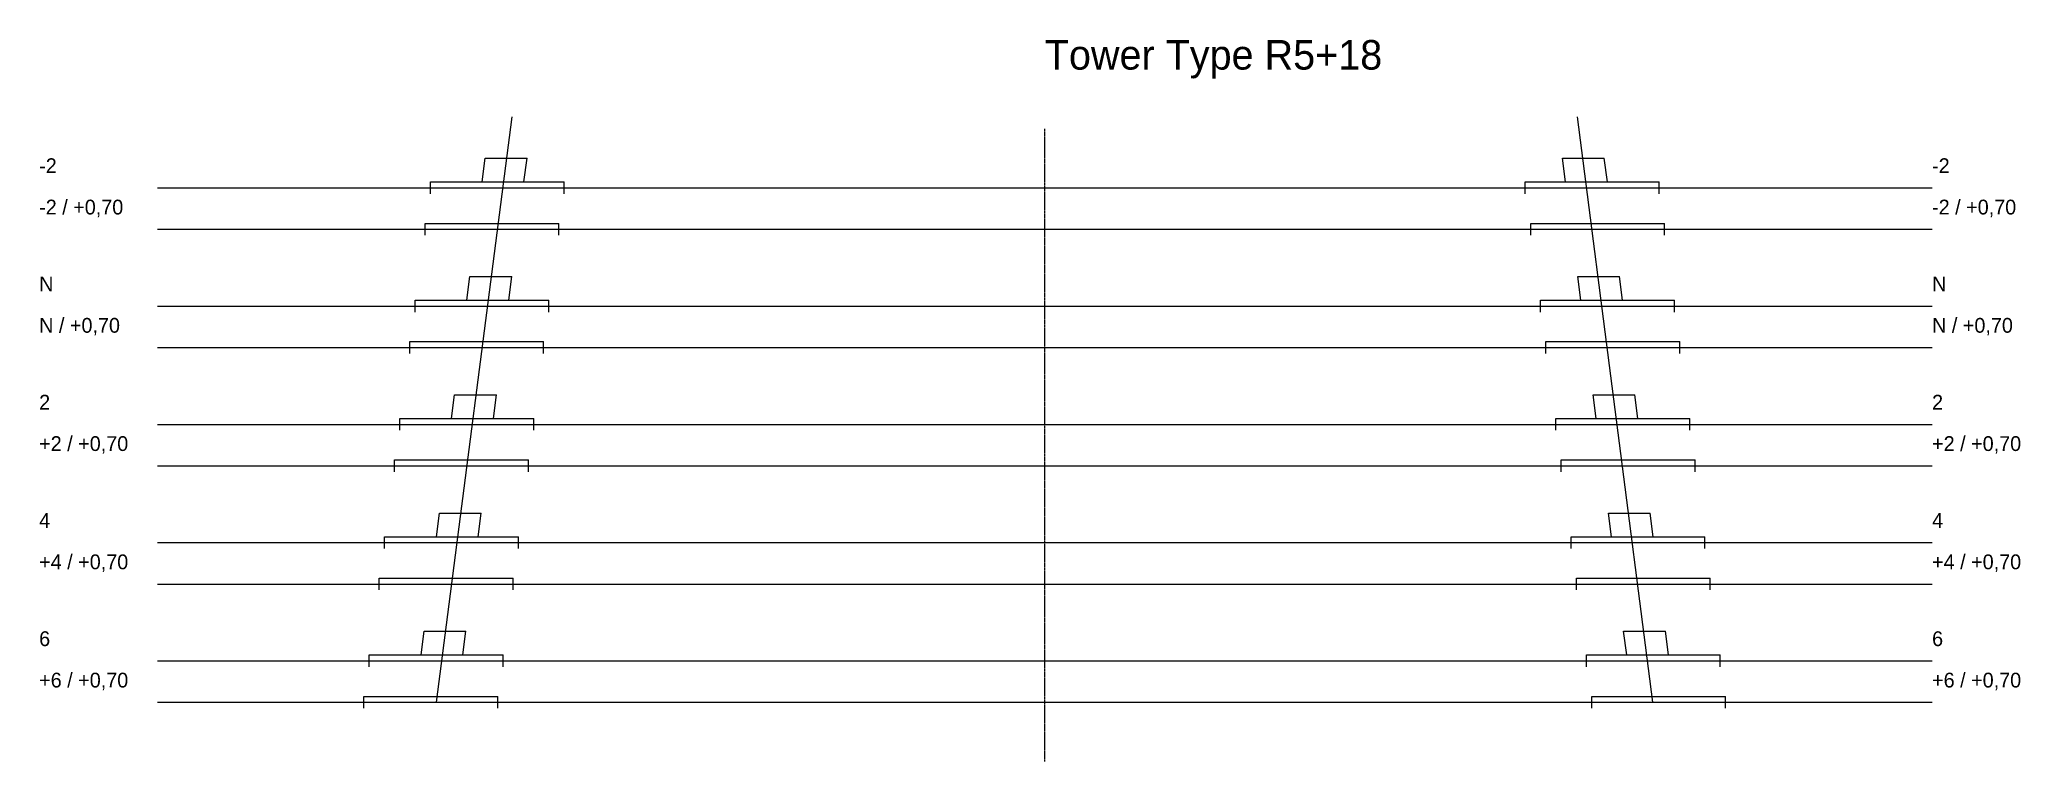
# Model space of a CAD drawing. Header units: metres. Extents: x -16992 to 16493, y -7700 to 4507.
import ezdxf

# ---------------------------------------------------------------- set-up
doc = ezdxf.new("R2010")
doc.units = ezdxf.units.M
doc.linetypes.add('CENTER', pattern=[5.08, 3.175, -0.635, 0.635, -0.635])
for name, color, linetype in [('ANGLED_LINES', 4, 'Continuous'), ('ANNOTATIONS', 2, 'Continuous'), ('BASE_VARIANTS', 7, 'Continuous'), ('CENTERLINE', 3, 'Continuous'), ('OFFSET_VARIANTS', 1, 'Continuous')]:
    doc.layers.add(name, color=color, linetype=linetype)

msp = doc.modelspace()

# ---------------------------------------------------------------- linework, layer by layer
at = {"layer": 'ANGLED_LINES'}
for p, q in [((-10281, -6700), (-9003, 3200)), ((10281, -6700), (9003, 3200))]:
    msp.add_line(p, q, dxfattribs=at)
at = {"layer": 'BASE_VARIANTS'}
for p, q in [((-9511, 2100), (-9459, 2500)), ((-9459, 2500), (-8753, 2500)), ((-8805, 2100), (-8753, 2500)), ((8805, 2100), (8753, 2500)), ((8753, 2500), (9459, 2500)), ((9511, 2100), (9459, 2500)), ((-10386, 1900), (-10386, 2100)), ((-10386, 2100), (-8123, 2100)), ((-8123, 1900), (-8123, 2100)), ((8123, 1900), (8123, 2100)), ((8123, 2100), (10386, 2100)), ((10386, 1900), (10386, 2100)), ((-15000, 2000), (15000, 2000)), ((-9769, 100), (-9718, 500)), ((-9718, 500), (-9012, 500)), ((-9063, 100), (-9012, 500)), ((9063, 100), (9012, 500)), ((9012, 500), (9718, 500)), ((9769, 100), (9718, 500)), ((-15000, 0), (15000, 0)), ((-10644, -100), (-10644, 100)), ((-10644, 100), (-8382, 100)), ((-8382, -100), (-8382, 100)), ((8382, -100), (8382, 100)), ((8382, 100), (10644, 100)), ((10644, -100), (10644, 100)), ((-10027, -1900), (-9976, -1500)), ((-9976, -1500), (-9270, -1500)), ((-9321, -1900), (-9270, -1500)), ((9321, -1900), (9270, -1500)), ((9270, -1500), (9976, -1500)), ((10027, -1900), (9976, -1500)), ((-15000, -2000), (15000, -2000)), ((-10903, -2100), (-10903, -1900)), ((-10903, -1900), (-8640, -1900)), ((-8640, -2100), (-8640, -1900)), ((8640, -2100), (8640, -1900)), ((8640, -1900), (10903, -1900)), ((10903, -2100), (10903, -1900)), ((-10285, -3900), (-10234, -3500)), ((-10234, -3500), (-9528, -3500)), ((-9579, -3900), (-9528, -3500)), ((9579, -3900), (9528, -3500)), ((9528, -3500), (10234, -3500)), ((10285, -3900), (10234, -3500)), ((-15000, -4000), (15000, -4000)), ((-11160, -4100), (-11160, -3900)), ((-11160, -3900), (-8898, -3900)), ((-8898, -4100), (-8898, -3900)), ((8898, -4100), (8898, -3900)), ((8898, -3900), (11160, -3900)), ((11160, -4100), (11160, -3900)), ((-10544, -5900), (-10492, -5500)), ((-10492, -5500), (-9786, -5500)), ((-9838, -5900), (-9786, -5500)), ((9838, -5900), (9786, -5500)), ((9786, -5500), (10492, -5500)), ((10544, -5900), (10492, -5500)), ((-15000, -6000), (15000, -6000)), ((-11419, -6100), (-11419, -5900)), ((-11419, -5900), (-9156, -5900)), ((-9156, -6100), (-9156, -5900)), ((9156, -6100), (9156, -5900)), ((9156, -5900), (11419, -5900)), ((11419, -6100), (11419, -5900))]:
    msp.add_line(p, q, dxfattribs=at)
at = {"layer": 'CENTERLINE', "linetype": 'CENTER'}
msp.add_line((0, -7700), (0, 3000), dxfattribs=at)
at = {"layer": 'OFFSET_VARIANTS'}
for p, q in [((-10477, 1200), (-10477, 1400)), ((-10477, 1400), (-8214, 1400)), ((-8214, 1200), (-8214, 1400)), ((8214, 1200), (8214, 1400)), ((8214, 1400), (10477, 1400)), ((10477, 1200), (10477, 1400)), ((-15000, 1300), (15000, 1300)), ((-10735, -800), (-10735, -600)), ((-10735, -600), (-8472, -600)), ((-8472, -800), (-8472, -600)), ((8472, -800), (8472, -600)), ((8472, -600), (10735, -600)), ((10735, -800), (10735, -600)), ((-15000, -700), (15000, -700)), ((-10993, -2800), (-10993, -2600)), ((-10993, -2600), (-8730, -2600)), ((-8730, -2800), (-8730, -2600)), ((8730, -2800), (8730, -2600)), ((8730, -2600), (10993, -2600)), ((10993, -2800), (10993, -2600)), ((-15000, -2700), (15000, -2700)), ((-11251, -4800), (-11251, -4600)), ((-11251, -4600), (-8988, -4600)), ((-8988, -4800), (-8988, -4600)), ((8988, -4800), (8988, -4600)), ((8988, -4600), (11251, -4600)), ((11251, -4800), (11251, -4600)), ((-15000, -4700), (15000, -4700)), ((-11510, -6800), (-11510, -6600)), ((-11510, -6600), (-9247, -6600)), ((-9247, -6800), (-9247, -6600)), ((9247, -6800), (9247, -6600)), ((9247, -6600), (11510, -6600)), ((11510, -6800), (11510, -6600)), ((-15000, -6700), (15000, -6700))]:
    msp.add_line(p, q, dxfattribs=at)

# ---------------------------------------------------------------- texts
at = {"layer": 'ANNOTATIONS'}
for s, height, p in [('Tower Type R5+18', 500, (0, 4000)), ('-2', 250, (-17000, 2250)), ('-2', 250, (15000, 2250)), ('-2 / +0,70', 250, (-17000, 1550)), ('-2 / +0,70', 250, (15000, 1550)), ('N', 250, (-17000, 250)), ('N', 250, (15000, 250)), ('N / +0,70', 250, (-17000, -450)), ('N / +0,70', 250, (15000, -450)), ('2', 250, (-17000, -1750)), ('2', 250, (15000, -1750)), ('+2 / +0,70', 250, (-17000, -2450)), ('+2 / +0,70', 250, (15000, -2450)), ('4', 250, (-17000, -3750)), ('4', 250, (15000, -3750)), ('+4 / +0,70', 250, (-17000, -4450)), ('+4 / +0,70', 250, (15000, -4450)), ('6', 250, (-17000, -5750)), ('6', 250, (15000, -5750)), ('+6 / +0,70', 250, (-17000, -6450)), ('+6 / +0,70', 250, (15000, -6450))]:
    msp.add_text(s, height=height, dxfattribs=at).set_placement(p)

doc.saveas('drawing.dxf')
